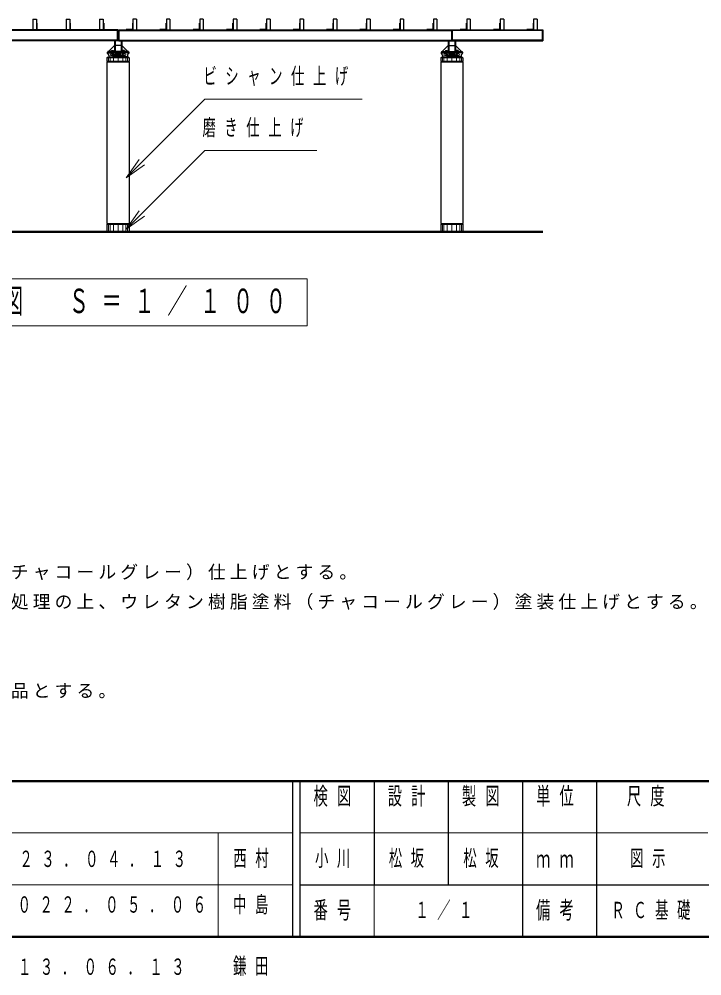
# Model space of a CAD drawing. Units: millimetres on the paper. Extents: x -365 to 0, y -5 to 257.
# Drawn here: x -275.3 to -183.3, y -5.3 to 123.7 of the extents above; entities that cross this region are included whole.
import ezdxf

# ---------------------------------------------------------------- set-up
doc = ezdxf.new("R2010")
doc.units = ezdxf.units.MM
doc.layers.add('LY_1', color=7, linetype='Continuous', lineweight=25)
doc.layers.add('LY_3', color=7, linetype='Continuous', lineweight=13)
doc.styles.add('ＭＳ ゴシック', font='')
doc.styles.get('ＭＳ ゴシック').set_extended_font_data('MS Gothic')

msp = doc.modelspace()

# ---------------------------------------------------------------- linework, layer by layer
at = {"layer": 'LY_1', "color": 40}
for p, q in [((-273.495, 123.688), (-273.495, 122.238)), ((-273.495, 123.688), (-273.015, 123.688)), ((-273.015, 123.688), (-273.015, 122.238)), ((-268.995, 123.688), (-268.995, 122.238)), ((-268.995, 123.688), (-268.515, 123.688)), ((-268.515, 123.688), (-268.515, 122.238)), ((-264.495, 123.688), (-264.495, 122.238)), ((-264.495, 123.688), (-264.015, 123.688)), ((-264.015, 123.688), (-264.015, 122.238)), ((-259.995, 123.688), (-259.995, 122.238)), ((-259.515, 123.688), (-259.995, 123.688)), ((-259.515, 123.688), (-259.515, 122.238)), ((-255.495, 123.688), (-255.495, 122.238)), ((-255.015, 123.688), (-255.495, 123.688)), ((-255.015, 123.688), (-255.015, 122.238)), ((-250.995, 123.688), (-250.995, 122.238)), ((-250.515, 123.688), (-250.995, 123.688)), ((-250.515, 123.688), (-250.515, 122.238)), ((-246.495, 123.688), (-246.495, 122.238)), ((-246.015, 123.688), (-246.495, 123.688)), ((-246.015, 123.688), (-246.015, 122.238)), ((-241.995, 123.688), (-241.995, 122.238)), ((-241.515, 123.688), (-241.995, 123.688)), ((-241.515, 123.688), (-241.515, 122.238)), ((-237.495, 123.688), (-237.495, 122.238)), ((-237.015, 123.688), (-237.495, 123.688)), ((-237.015, 123.688), (-237.015, 122.238)), ((-232.995, 123.688), (-232.995, 122.238)), ((-232.515, 123.688), (-232.995, 123.688)), ((-232.515, 123.688), (-232.515, 122.238)), ((-228.495, 123.688), (-228.495, 122.238)), ((-228.015, 123.688), (-228.495, 123.688)), ((-228.015, 123.688), (-228.015, 122.238)), ((-223.995, 123.688), (-223.995, 122.238)), ((-223.515, 123.688), (-223.995, 123.688)), ((-223.515, 123.688), (-223.515, 122.238)), ((-219.495, 123.688), (-219.495, 122.238)), ((-219.015, 123.688), (-219.495, 123.688)), ((-219.015, 123.688), (-219.015, 122.238)), ((-214.995, 123.688), (-214.995, 122.238)), ((-214.515, 123.688), (-214.995, 123.688)), ((-214.515, 123.688), (-214.515, 122.238)), ((-210.495, 123.688), (-210.495, 122.238)), ((-210.015, 123.688), (-210.495, 123.688)), ((-210.015, 123.688), (-210.015, 122.238)), ((-205.995, 123.688), (-205.995, 122.238)), ((-205.515, 123.688), (-205.995, 123.688)), ((-205.515, 123.688), (-205.515, 122.238))]:
    msp.add_line(p, q, dxfattribs=at)
at = {"layer": 'LY_1'}
for p, q in [((-272.945, 123.138), (-272.945, 122.308)), ((-268.445, 123.138), (-268.445, 122.308)), ((-263.945, 123.138), (-263.945, 122.308)), ((-260.065, 123.138), (-260.065, 122.308)), ((-255.565, 123.138), (-255.565, 122.308)), ((-251.065, 123.138), (-251.065, 122.308)), ((-246.565, 123.138), (-246.565, 122.308)), ((-242.065, 123.138), (-242.065, 122.308)), ((-237.565, 123.138), (-237.565, 122.308)), ((-233.065, 123.138), (-233.065, 122.308)), ((-228.565, 123.138), (-228.565, 122.308)), ((-224.065, 123.138), (-224.065, 122.308)), ((-219.565, 123.138), (-219.565, 122.308)), ((-215.065, 123.138), (-215.065, 122.308)), ((-210.565, 123.138), (-210.565, 122.308)), ((-206.065, 123.138), (-206.065, 122.308)), ((-262.055, 122.238), (-319.255, 122.238)), ((-262.115, 122.148), (-306.975, 122.148)), ((-272.945, 122.308), (-272.115, 122.308)), ((-268.445, 122.308), (-267.615, 122.308)), ((-263.945, 122.308), (-263.115, 122.308)), ((-262.115, 122.148), (-262.115, 120.848)), ((-262.055, 122.238), (-262.055, 120.758)), ((-261.955, 122.238), (-261.955, 120.758)), ((-261.955, 122.238), (-204.755, 122.238)), ((-261.895, 122.148), (-261.895, 120.848)), ((-261.895, 122.148), (-217.035, 122.148)), ((-260.065, 122.308), (-260.895, 122.308)), ((-255.565, 122.308), (-256.395, 122.308)), ((-251.065, 122.308), (-251.895, 122.308)), ((-246.565, 122.308), (-247.395, 122.308)), ((-242.065, 122.308), (-242.895, 122.308)), ((-237.565, 122.308), (-238.395, 122.308)), ((-233.065, 122.308), (-233.895, 122.308)), ((-228.565, 122.308), (-229.395, 122.308)), ((-224.065, 122.308), (-224.895, 122.308)), ((-219.565, 122.308), (-220.395, 122.308)), ((-217.035, 122.148), (-217.035, 120.848)), ((-216.975, 122.148), (-216.975, 120.848)), ((-204.815, 122.148), (-216.975, 122.148)), ((-215.065, 122.308), (-215.895, 122.308)), ((-210.565, 122.308), (-211.395, 122.308)), ((-206.065, 122.308), (-206.895, 122.308)), ((-204.815, 122.148), (-204.815, 120.848)), ((-204.755, 122.238), (-204.755, 120.758)), ((-262.055, 120.758), (-319.255, 120.758)), ((-262.115, 120.848), (-306.975, 120.848)), ((-262.505, 120.128), (-263.305, 119.328)), ((-262.505, 120.758), (-262.505, 119.328)), ((-262.415, 120.758), (-262.415, 119.328)), ((-261.595, 120.128), (-262.415, 120.128)), ((-261.955, 120.758), (-204.755, 120.758)), ((-261.895, 120.848), (-217.035, 120.848)), ((-261.595, 120.758), (-261.595, 119.328)), ((-261.505, 120.758), (-261.505, 119.328)), ((-260.704, 119.328), (-261.504, 120.128)), ((-218.305, 119.328), (-217.505, 120.128)), ((-217.505, 120.758), (-217.505, 119.328)), ((-217.415, 120.758), (-217.415, 119.328)), ((-217.415, 120.128), (-216.595, 120.128)), ((-204.815, 120.848), (-216.975, 120.848)), ((-216.595, 120.758), (-216.595, 119.328)), ((-216.505, 120.758), (-216.505, 119.328)), ((-216.504, 120.128), (-215.705, 119.328)), ((-260.605, 119.328), (-263.405, 119.328)), ((-263.405, 119.328), (-263.405, 119.238)), ((-260.605, 119.328), (-260.605, 119.238)), ((-218.405, 119.328), (-215.605, 119.328)), ((-218.405, 119.328), (-218.405, 119.238)), ((-215.605, 119.328), (-215.605, 119.238))]:
    msp.add_line(p, q, dxfattribs=at)
at = {"layer": 'LY_1', "color": 1}
for p, q in [((-263.455, 119.238), (-260.555, 119.238)), ((-263.455, 119.238), (-263.455, 119.096)), ((-263.455, 119.148), (-262.05, 119.148)), ((-263.255, 118.768), (-263.255, 118.538)), ((-263.255, 118.628), (-262.05, 118.628)), ((-262.905, 119.36), (-262.605, 119.36)), ((-262.905, 119.36), (-262.905, 119.328)), ((-262.905, 119.116), (-262.905, 119.148)), ((-262.905, 119.116), (-262.605, 119.116)), ((-262.875, 119.46), (-262.875, 119.36)), ((-262.875, 119.46), (-262.635, 119.46)), ((-262.875, 118.986), (-262.875, 119.116)), ((-262.875, 118.986), (-262.635, 118.986)), ((-262.835, 118.96), (-262.835, 118.986)), ((-262.835, 118.96), (-262.675, 118.96)), ((-262.755, 119.46), (-262.755, 119.36)), ((-262.755, 118.986), (-262.755, 119.116)), ((-262.73, 118.66), (-262.73, 118.628)), ((-262.73, 118.66), (-262.43, 118.66)), ((-262.7, 118.79), (-262.7, 118.66)), ((-262.7, 118.79), (-262.46, 118.79)), ((-262.675, 118.96), (-262.675, 118.986)), ((-262.5, 118.888), (-262.66, 118.888)), ((-262.66, 118.888), (-262.66, 118.79)), ((-262.635, 119.46), (-262.635, 119.36)), ((-262.635, 118.986), (-262.635, 119.116)), ((-262.605, 119.36), (-262.605, 119.328)), ((-262.605, 119.116), (-262.605, 119.148)), ((-262.58, 118.79), (-262.58, 118.66)), ((-262.5, 118.888), (-262.5, 118.79)), ((-262.46, 118.79), (-262.46, 118.66)), ((-262.43, 118.66), (-262.43, 118.628)), ((-262.05, 119.148), (-262.05, 118.628)), ((-260.555, 119.148), (-261.96, 119.148)), ((-261.96, 119.148), (-261.96, 118.628)), ((-260.755, 118.628), (-261.96, 118.628)), ((-261.28, 118.66), (-261.58, 118.66)), ((-261.58, 118.66), (-261.58, 118.628)), ((-261.31, 118.79), (-261.55, 118.79)), ((-261.55, 118.79), (-261.55, 118.66)), ((-261.51, 118.888), (-261.51, 118.79)), ((-261.51, 118.888), (-261.35, 118.888)), ((-261.43, 118.79), (-261.43, 118.66)), ((-261.105, 119.36), (-261.405, 119.36)), ((-261.405, 119.36), (-261.405, 119.328)), ((-261.405, 119.116), (-261.405, 119.148)), ((-261.105, 119.116), (-261.405, 119.116)), ((-261.375, 119.46), (-261.375, 119.36)), ((-261.135, 119.46), (-261.375, 119.46)), ((-261.375, 118.986), (-261.375, 119.116)), ((-261.135, 118.986), (-261.375, 118.986)), ((-261.35, 118.888), (-261.35, 118.79)), ((-261.335, 118.96), (-261.335, 118.986)), ((-261.175, 118.96), (-261.335, 118.96)), ((-261.31, 118.79), (-261.31, 118.66)), ((-261.28, 118.66), (-261.28, 118.628)), ((-261.255, 119.46), (-261.255, 119.36)), ((-261.255, 118.986), (-261.255, 119.116)), ((-261.175, 118.96), (-261.175, 118.986)), ((-261.135, 119.46), (-261.135, 119.36)), ((-261.135, 118.986), (-261.135, 119.116)), ((-261.105, 119.36), (-261.105, 119.328)), ((-261.105, 119.116), (-261.105, 119.148)), ((-260.755, 118.768), (-260.755, 118.538)), ((-260.555, 119.238), (-260.555, 119.096)), ((-218.455, 119.238), (-215.555, 119.238)), ((-218.455, 119.238), (-218.455, 119.096)), ((-218.455, 119.148), (-217.05, 119.148)), ((-218.255, 118.768), (-218.255, 118.538)), ((-218.255, 118.628), (-217.05, 118.628)), ((-217.905, 119.36), (-217.605, 119.36)), ((-217.905, 119.36), (-217.905, 119.328)), ((-217.905, 119.116), (-217.905, 119.148)), ((-217.905, 119.116), (-217.605, 119.116)), ((-217.875, 119.46), (-217.875, 119.36)), ((-217.875, 119.46), (-217.635, 119.46)), ((-217.875, 118.986), (-217.875, 119.116)), ((-217.875, 118.986), (-217.635, 118.986)), ((-217.835, 118.96), (-217.835, 118.986)), ((-217.835, 118.96), (-217.675, 118.96)), ((-217.755, 119.46), (-217.755, 119.36)), ((-217.755, 118.986), (-217.755, 119.116)), ((-217.73, 118.66), (-217.73, 118.628)), ((-217.73, 118.66), (-217.43, 118.66)), ((-217.7, 118.79), (-217.7, 118.66)), ((-217.7, 118.79), (-217.46, 118.79)), ((-217.675, 118.96), (-217.675, 118.986)), ((-217.5, 118.888), (-217.66, 118.888)), ((-217.66, 118.888), (-217.66, 118.79)), ((-217.635, 119.46), (-217.635, 119.36)), ((-217.635, 118.986), (-217.635, 119.116)), ((-217.605, 119.36), (-217.605, 119.328)), ((-217.605, 119.116), (-217.605, 119.148)), ((-217.58, 118.79), (-217.58, 118.66)), ((-217.5, 118.888), (-217.5, 118.79)), ((-217.46, 118.79), (-217.46, 118.66)), ((-217.43, 118.66), (-217.43, 118.628)), ((-217.05, 119.148), (-217.05, 118.628)), ((-215.555, 119.148), (-216.96, 119.148)), ((-216.96, 119.148), (-216.96, 118.628)), ((-215.755, 118.628), (-216.96, 118.628)), ((-216.28, 118.66), (-216.58, 118.66)), ((-216.58, 118.66), (-216.58, 118.628)), ((-216.31, 118.79), (-216.55, 118.79)), ((-216.55, 118.79), (-216.55, 118.66)), ((-216.51, 118.888), (-216.51, 118.79)), ((-216.51, 118.888), (-216.35, 118.888)), ((-216.43, 118.79), (-216.43, 118.66)), ((-216.105, 119.36), (-216.405, 119.36)), ((-216.405, 119.36), (-216.405, 119.328)), ((-216.405, 119.116), (-216.405, 119.148)), ((-216.105, 119.116), (-216.405, 119.116)), ((-216.375, 119.46), (-216.375, 119.36)), ((-216.135, 119.46), (-216.375, 119.46)), ((-216.375, 118.986), (-216.375, 119.116)), ((-216.135, 118.986), (-216.375, 118.986)), ((-216.35, 118.888), (-216.35, 118.79)), ((-216.335, 118.96), (-216.335, 118.986)), ((-216.175, 118.96), (-216.335, 118.96)), ((-216.31, 118.79), (-216.31, 118.66)), ((-216.28, 118.66), (-216.28, 118.628)), ((-216.255, 119.46), (-216.255, 119.36)), ((-216.255, 118.986), (-216.255, 119.116)), ((-216.175, 118.96), (-216.175, 118.986)), ((-216.135, 119.46), (-216.135, 119.36)), ((-216.135, 118.986), (-216.135, 119.116)), ((-216.105, 119.36), (-216.105, 119.328)), ((-216.105, 119.116), (-216.105, 119.148)), ((-215.755, 118.768), (-215.755, 118.538)), ((-215.555, 119.238), (-215.555, 119.096)), ((-263.255, 118.538), (-260.755, 118.538)), ((-218.255, 118.538), (-215.755, 118.538))]:
    msp.add_line(p, q, dxfattribs=at)
at = {"layer": 'LY_1', "color": 1, "lineweight": 13}
for p, q in [((-262.955, 118.998), (-262.875, 118.998)), ((-262.955, 118.778), (-262.805, 118.778)), ((-262.405, 119.098), (-262.405, 119.038)), ((-262.385, 119.028), (-262.405, 119.038)), ((-262.405, 118.738), (-262.385, 118.748)), ((-262.405, 118.738), (-262.405, 118.678)), ((-262.385, 119.028), (-262.385, 118.938)), ((-262.05, 119.028), (-262.385, 119.028)), ((-262.365, 118.928), (-262.385, 118.938)), ((-262.385, 118.838), (-262.365, 118.848)), ((-262.385, 118.838), (-262.385, 118.748)), ((-262.05, 118.748), (-262.385, 118.748)), ((-262.365, 118.928), (-262.365, 118.848)), ((-262.05, 118.928), (-262.365, 118.928)), ((-262.05, 118.848), (-262.365, 118.848)), ((-261.98, 118.928), (-262.03, 118.928)), ((-261.96, 119.028), (-261.625, 119.028)), ((-261.96, 118.928), (-261.645, 118.928)), ((-261.96, 118.848), (-261.645, 118.848)), ((-261.96, 118.748), (-261.625, 118.748)), ((-261.645, 118.928), (-261.625, 118.938)), ((-261.645, 118.928), (-261.645, 118.848)), ((-261.625, 118.838), (-261.645, 118.848)), ((-261.625, 119.028), (-261.605, 119.038)), ((-261.625, 119.028), (-261.625, 118.938)), ((-261.625, 118.838), (-261.625, 118.748)), ((-261.605, 118.738), (-261.625, 118.748)), ((-261.605, 119.098), (-261.605, 119.038)), ((-261.605, 118.738), (-261.605, 118.678)), ((-261.055, 118.778), (-261.205, 118.778)), ((-261.055, 118.998), (-261.135, 118.998)), ((-217.955, 118.998), (-217.875, 118.998)), ((-217.955, 118.778), (-217.805, 118.778)), ((-217.405, 119.098), (-217.405, 119.038)), ((-217.385, 119.028), (-217.405, 119.038)), ((-217.405, 118.738), (-217.385, 118.748)), ((-217.405, 118.738), (-217.405, 118.678)), ((-217.385, 119.028), (-217.385, 118.938)), ((-217.05, 119.028), (-217.385, 119.028)), ((-217.365, 118.928), (-217.385, 118.938)), ((-217.385, 118.838), (-217.365, 118.848)), ((-217.385, 118.838), (-217.385, 118.748)), ((-217.05, 118.748), (-217.385, 118.748)), ((-217.365, 118.928), (-217.365, 118.848)), ((-217.05, 118.928), (-217.365, 118.928)), ((-217.05, 118.848), (-217.365, 118.848)), ((-216.98, 118.928), (-217.03, 118.928)), ((-216.96, 119.028), (-216.625, 119.028)), ((-216.96, 118.928), (-216.645, 118.928)), ((-216.96, 118.848), (-216.645, 118.848)), ((-216.96, 118.748), (-216.625, 118.748)), ((-216.645, 118.928), (-216.625, 118.938)), ((-216.645, 118.928), (-216.645, 118.848)), ((-216.625, 118.838), (-216.645, 118.848)), ((-216.625, 119.028), (-216.605, 119.038)), ((-216.625, 119.028), (-216.625, 118.938)), ((-216.625, 118.838), (-216.625, 118.748)), ((-216.605, 118.738), (-216.625, 118.748)), ((-216.605, 119.098), (-216.605, 119.038)), ((-216.605, 118.738), (-216.605, 118.678)), ((-216.055, 118.778), (-216.205, 118.778)), ((-216.055, 118.998), (-216.135, 118.998))]:
    msp.add_line(p, q, dxfattribs=at)
at = {"layer": 'LY_1', "color": 4}
for p, q in [((-263.455, 118.538), (-263.505, 118.488)), ((-260.505, 118.488), (-263.505, 118.488)), ((-263.505, 118.488), (-263.505, 118.038)), ((-263.505, 118.038), (-260.505, 118.038)), ((-263.505, 117.938), (-263.505, 96.138)), ((-263.505, 117.938), (-260.505, 117.938)), ((-260.555, 118.538), (-263.455, 118.538)), ((-263.455, 118.038), (-263.455, 117.938)), ((-260.555, 118.038), (-260.555, 117.938)), ((-260.554, 118.538), (-260.504, 118.488)), ((-260.505, 118.488), (-260.505, 118.038)), ((-260.505, 117.938), (-260.505, 96.138)), ((-218.455, 118.538), (-218.505, 118.488)), ((-215.505, 118.488), (-218.505, 118.488)), ((-218.505, 118.488), (-218.505, 118.038)), ((-218.505, 118.038), (-215.505, 118.038)), ((-218.505, 117.938), (-218.505, 96.138)), ((-218.505, 117.938), (-215.505, 117.938)), ((-215.555, 118.538), (-218.455, 118.538)), ((-218.455, 118.038), (-218.455, 117.938)), ((-215.555, 118.038), (-215.555, 117.938)), ((-215.554, 118.538), (-215.504, 118.488)), ((-215.505, 118.488), (-215.505, 118.038)), ((-215.505, 117.938), (-215.505, 96.138)), ((-263.505, 96.138), (-260.505, 96.138)), ((-263.505, 96.038), (-263.505, 95.038)), ((-263.505, 96.038), (-260.505, 96.038)), ((-263.455, 96.138), (-263.455, 96.038)), ((-260.555, 96.138), (-260.555, 96.038)), ((-260.505, 96.038), (-260.505, 95.038)), ((-218.505, 96.138), (-215.505, 96.138)), ((-218.505, 96.038), (-218.505, 95.038)), ((-218.505, 96.038), (-215.505, 96.038)), ((-218.455, 96.138), (-218.455, 96.038)), ((-215.555, 96.138), (-215.555, 96.038)), ((-215.505, 96.038), (-215.505, 95.038))]:
    msp.add_line(p, q, dxfattribs=at)
at = {"layer": 'LY_1', "lineweight": 13}
for p, q in [((-263.286, 118.488), (-263.286, 118.038)), ((-263.067, 118.488), (-263.067, 118.038)), ((-262.63, 118.488), (-262.63, 118.038)), ((-262.005, 118.488), (-262.005, 118.038)), ((-261.38, 118.488), (-261.38, 118.038)), ((-260.942, 118.488), (-260.942, 118.038)), ((-260.723, 118.488), (-260.723, 118.038)), ((-218.286, 118.488), (-218.286, 118.038)), ((-218.067, 118.488), (-218.067, 118.038)), ((-217.63, 118.488), (-217.63, 118.038)), ((-217.005, 118.488), (-217.005, 118.038)), ((-216.38, 118.488), (-216.38, 118.038)), ((-215.942, 118.488), (-215.942, 118.038)), ((-215.723, 118.488), (-215.723, 118.038)), ((-260.931, 102.285), (-259.164, 104.76)), ((-260.931, 102.285), (-258.81, 104.406)), ((-258.456, 104.053), (-260.931, 102.285)), ((-260.931, 95.368), (-259.164, 97.842)), ((-260.931, 95.368), (-258.81, 97.489)), ((-258.456, 97.135), (-260.931, 95.368)), ((-263.286, 96.038), (-263.286, 95.038)), ((-263.067, 96.038), (-263.067, 95.038)), ((-262.63, 96.038), (-262.63, 95.038)), ((-262.005, 96.038), (-262.005, 95.038)), ((-261.38, 96.038), (-261.38, 95.038)), ((-260.942, 96.038), (-260.942, 95.038)), ((-260.723, 96.038), (-260.723, 95.038)), ((-218.286, 96.038), (-218.286, 95.038)), ((-218.067, 96.038), (-218.067, 95.038)), ((-217.63, 96.038), (-217.63, 95.038)), ((-217.005, 96.038), (-217.005, 95.038)), ((-216.38, 96.038), (-216.38, 95.038)), ((-215.942, 96.038), (-215.942, 95.038)), ((-215.723, 96.038), (-215.723, 95.038)), ((-236.505, 88.671), (-287.505, 88.671)), ((-236.505, 82.371), (-236.505, 88.671)), ((-287.505, 82.371), (-236.505, 82.371))]:
    msp.add_line(p, q, dxfattribs=at)
at = {"layer": 'LY_1', "lineweight": 50}
msp.add_line((-204.755, 95.038), (-319.255, 95.038), dxfattribs=at)
at = {"layer": 'LY_1', "lineweight": 13}
for points in [[(-260.931, 102.285), (-250.325, 112.891), (-229.08, 112.891)], [(-260.931, 95.368), (-250.325, 105.974), (-235.206, 105.974)]]:
    msp.add_lwpolyline(points, dxfattribs=at)
at = {"layer": 'LY_1', "color": 1}
for centre, radius, start, end in [((-263.355, 119.096), 0.1, 180, 242.74229), ((-263.524, 118.768), 0.269, 0, 62.74229), ((-260.486, 118.768), 0.269, 117.25771, 179.99999), ((-260.655, 119.096), 0.1, 297.25771, 0), ((-218.355, 119.096), 0.1, 180, 242.74229), ((-218.524, 118.768), 0.269, 0, 62.74229), ((-215.486, 118.768), 0.269, 117.25771, 179.99999), ((-215.655, 119.096), 0.1, 297.25771, 0)]:
    msp.add_arc(centre, radius, start, end, dxfattribs=at)
at = {"layer": 'LY_1', "color": 1, "lineweight": 13}
for centre, radius, start, end in [((-262.955, 118.888), 0.11, 90.00001, 267.3386), ((-262.805, 118.888), 0.11, 270, 40.88696), ((-262.455, 119.098), 0.05, 0, 90), ((-262.455, 118.678), 0.05, 270, 0), ((-261.555, 119.098), 0.05, 89.99999, 180), ((-261.555, 118.678), 0.05, 179.99999, 270), ((-261.205, 118.888), 0.11, 139.11303, 270), ((-261.055, 118.888), 0.11, 270, 90), ((-217.955, 118.888), 0.11, 90.00001, 267.3386), ((-217.805, 118.888), 0.11, 270, 40.88696), ((-217.455, 119.098), 0.05, 0, 90), ((-217.455, 118.678), 0.05, 270, 0), ((-216.555, 119.098), 0.05, 89.99999, 180), ((-216.555, 118.678), 0.05, 179.99999, 270), ((-216.205, 118.888), 0.11, 139.11303, 270), ((-216.055, 118.888), 0.11, 270, 90)]:
    msp.add_arc(centre, radius, start, end, dxfattribs=at)
at = {"layer": 'LY_3', "lineweight": 50}
for p, q in [((-365, 21), (0, 21)), ((-365, 0), (0, 0))]:
    msp.add_line(p, q, dxfattribs=at)
at = {"layer": 'LY_3', "color": 211, "lineweight": 25}
for p, q in [((-238.5, 21), (-238.5, 0)), ((-237.5, 21), (-237.5, 0)), ((-227.5, 21), (-227.5, 7)), ((-217.5, 21), (-217.5, 7)), ((-207.5, 21), (-207.5, 0)), ((-197.5, 21), (-197.5, 7)), ((-237.5, 7), (0, 7))]:
    msp.add_line(p, q, dxfattribs=at)
at = {"layer": 'LY_3'}
for p, q in [((-365, 14), (-238.5, 14)), ((-248.5, 14), (-248.5, 0)), ((-237.5, 14), (-182.5, 14)), ((-365, 7), (-238.5, 7)), ((-227.5, 7), (-227.5, 0))]:
    msp.add_line(p, q, dxfattribs=at)
at = {"layer": 'LY_3', "lineweight": 25}
msp.add_line((-197.5, 7), (-197.5, 0), dxfattribs=at)

# ---------------------------------------------------------------- texts
at = {"layer": 'LY_1', "style": 'ＭＳ ゴシック'}
for s, insert, char_height, attachment_point in [('\\T1.64;\\W0.6;ビシャン仕上げ', (-250.496, 115.891), 2.199, 4), ('\\T1.64;\\W0.6;磨き仕上げ', (-250.623, 108.974), 2.199, 4), ('\\T1.64;\\W0.6;立面図\u3000Ｓ＝１／１００', (-262.005, 85.521), 3.299, 5), ('\\T1.23;鋼材は、電気亜鉛メッキ処理の上、ウレタン樹脂塗料塗装（チャコールグレー）仕上げとする。', (-356.191, 48.069), 1.76, 7), ('\\T1.23;マルチジョイントは、鋳鉄（ＦＣＤ４５０）とし、亜鉛溶射処理の上、ウレタン樹脂塗料（チャコールグレー）塗装仕上げとする。', (-356.191, 44.069), 1.76, 7), ('\\T1.23;本製品は、（一社）日本公園施設業協会賠償責任保険加入製品とする。', (-356.191, 32.069), 1.76, 7), ('\\T1.64;\\W0.6;２３．０４．１３', (-263.5, 10.5), 2.199, 5), ('\\T1.64;\\W0.6;西村', (-243.5, 10.5), 2.199, 5), ('\\T1.64;\\W0.6;小川', (-232.5, 10.5), 2.199, 5), ('\\T1.64;\\W0.6;松坂', (-225.5, 10.5), 2.199, 4), ('\\T1.64;\\W0.6;松坂', (-212.5, 10.5), 2.199, 5), ('\\T1.64;\\W0.6;図示', (-190, 10.5), 2.199, 5), ('\\T1.64;\\W0.6;２０２２．０５．０６', (-278.5, 5.461), 2.199, 1), ('\\T1.64;\\W0.6;中島', (-246.5, 5.461), 2.199, 1), ('\\T1.64;\\W0.6;１／１', (-217.5, 3.5), 2.199, 5), ('\\T1.64;\\W0.6;ＲＣ基礎', (-195.5, 3.5), 2.199, 4), ('\\T1.64;\\W0.6;鎌田', (-246.5, -4.039), 2.199, 4), ('\\T1.64;\\W0.6;１３．０６．１３', (-275.5, -4.039), 2.199, 4)]:
    msp.add_mtext(s, dxfattribs=dict(at, insert=insert, char_height=char_height, attachment_point=attachment_point))
at = {"layer": 'LY_3', "color": 4, "char_height": 2.346, "style": 'ＭＳ ゴシック'}
for s, insert, attachment_point in [('\\T1.64;\\W0.6;検図', (-232.5, 20.167), 2), ('\\T1.64;\\W0.6;設計', (-222.5, 20.167), 2), ('\\T1.64;\\W0.6;製図', (-212.5, 20.167), 2), ('\\T1.64;\\W0.6;単位', (-202.5, 20.167), 2), ('\\T1.64;\\W0.6;尺度', (-190.25, 20.167), 2), ('\\T1.64;\\W0.6;ｍｍ', (-202.5, 10.5), 5), ('\\T1.64;\\W0.6;番号', (-232.5, 3.5), 5), ('\\T1.64;\\W0.6;備考', (-202.5, 3.5), 5)]:
    msp.add_mtext(s, dxfattribs=dict(at, insert=insert, attachment_point=attachment_point))

doc.saveas('drawing.dxf')
